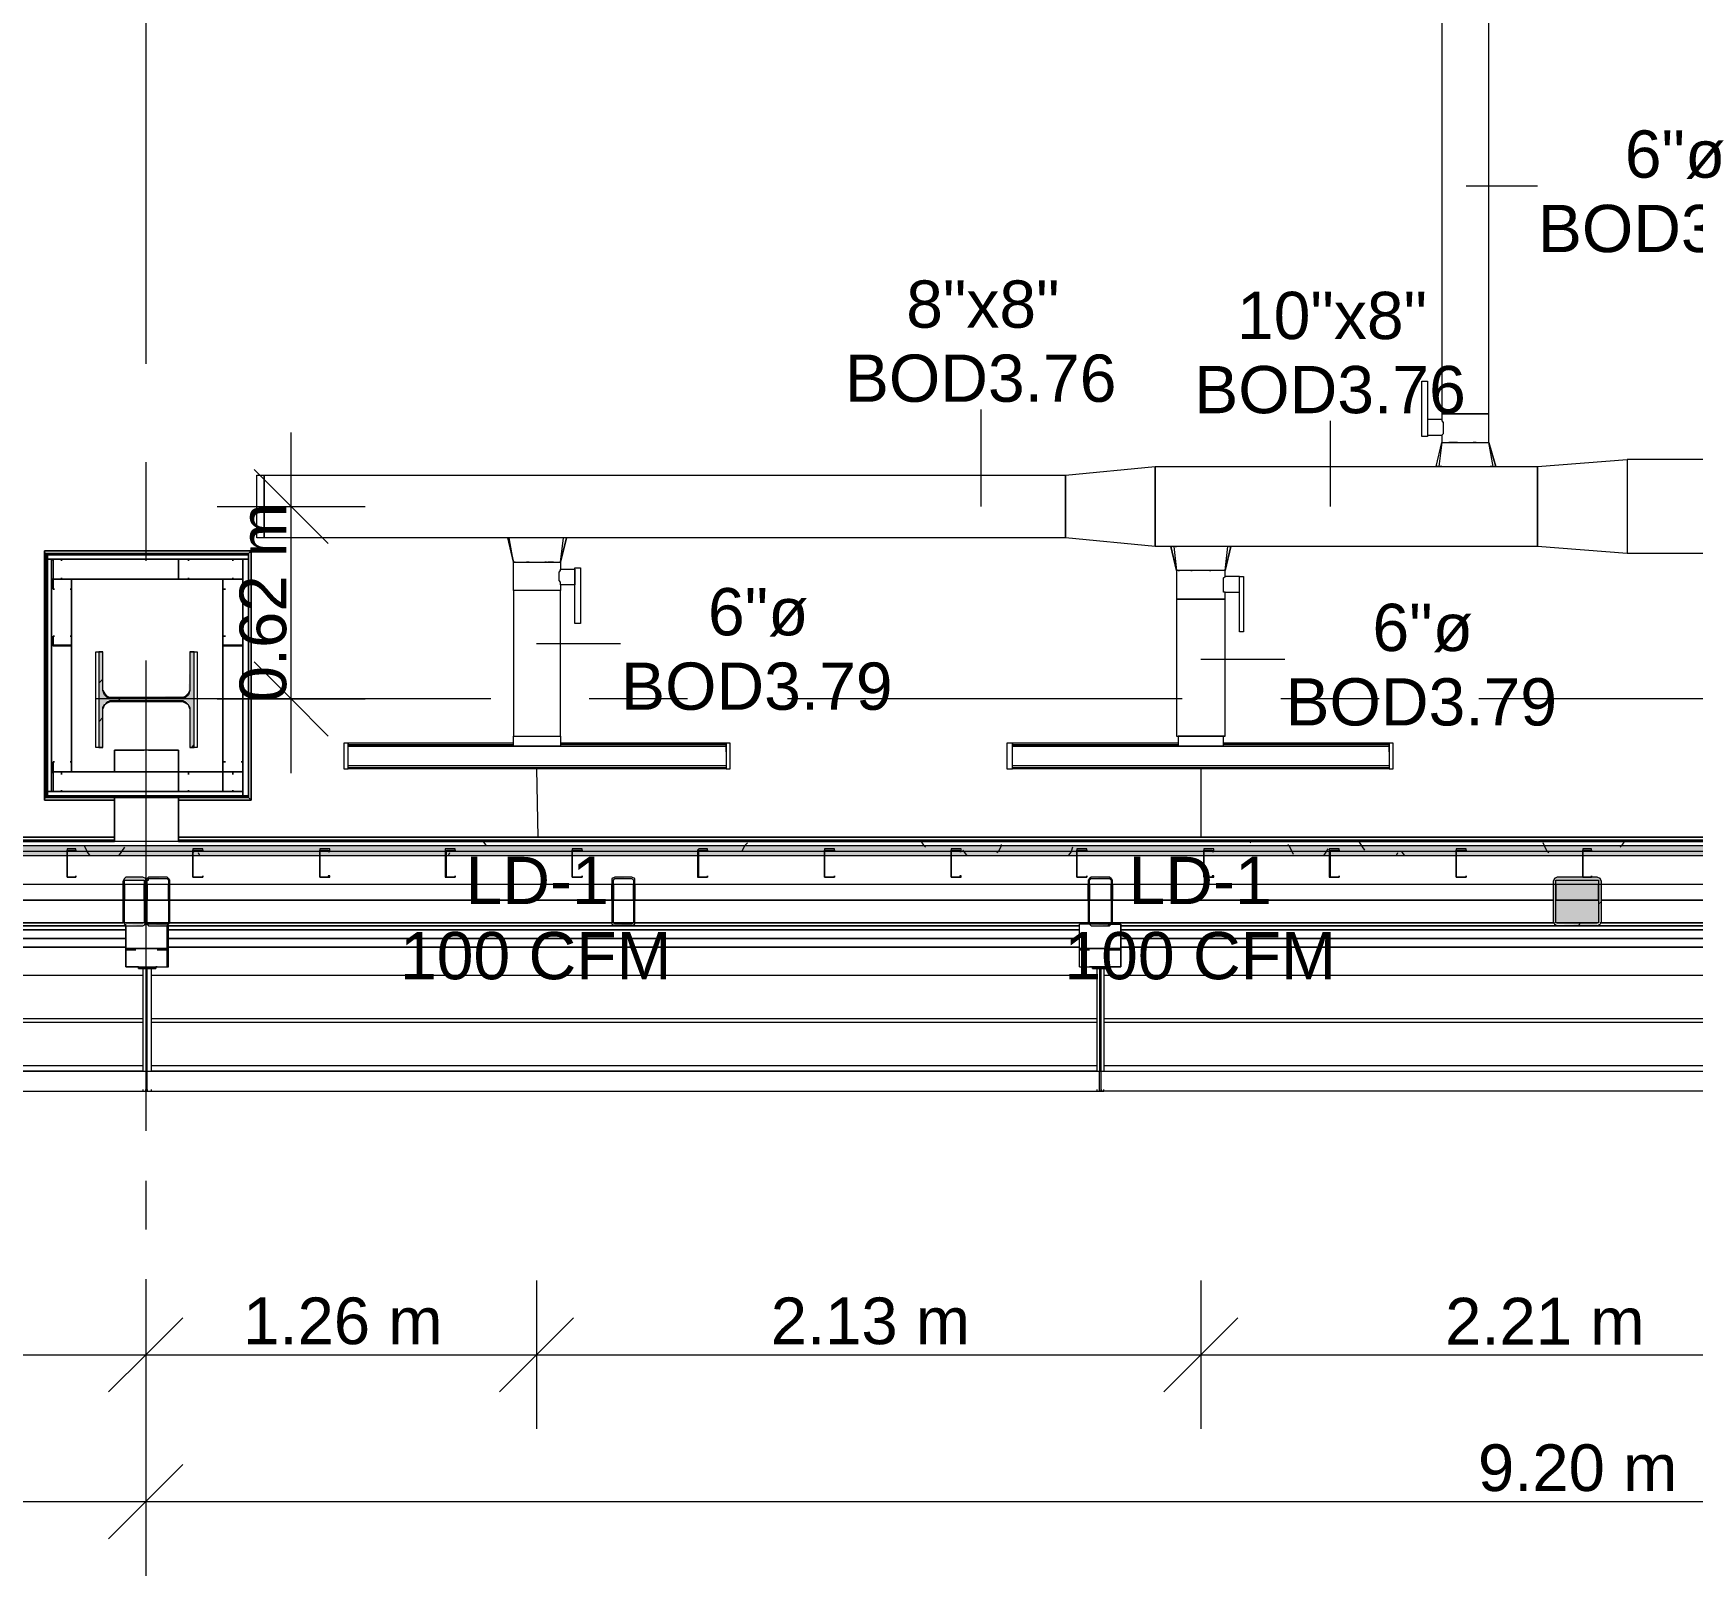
# Model space of a CAD drawing. Header units: metres. Extents: x -2 to 237, y -8 to 52.
# Drawn here: x 41.8 to 47.14, y 7.19 to 12.16 of the extents above; entities that cross this region are included whole.
import ezdxf

# ---------------------------------------------------------------- set-up
doc = ezdxf.new("R2010")
doc.units = ezdxf.units.M
doc.layers.add('HVAC - Ductos', color=5, linetype='Continuous', lineweight=0)
doc.layers.add('PDF2_Text', color=7, linetype='Continuous', lineweight=0)
doc.layers.add('PDF2_Geometry', color=7, linetype='Continuous', lineweight=0, true_color=0xaaaaaa)
doc.layers.add('PDF2_Solid Fills', color=7, linetype='Continuous', lineweight=0, true_color=0xffffff)
doc.styles.add('PDF Helvetica', font='')
doc.styles.get('PDF Helvetica').set_extended_font_data('Helvetica')

msp = doc.modelspace()

# ---------------------------------------------------------------- hatches: boundary and pattern name
at = {"layer": 'PDF2_Solid Fills', "lineweight": 0, "transparency": 33554559}
for points in [[(42.3052, 10.1648), (42.3006, 10.0318), (42.2914, 10.0226), (42.0392, 10.018), (42.0392, 10.0226), (42.0346, 10.0272), (42.03, 10.0272), (42.03, 10.041), (42.0254, 10.041), (42.0254, 10.1648), (42.0117, 10.1648), (42.0117, 9.8575), (42.0254, 9.8575), (42.0254, 9.9905), (42.03, 9.9997), (42.0392, 10.0089), (42.2914, 10.0089), (42.3052, 9.9951), (42.3052, 9.8575), (42.3189, 9.8575), (42.3189, 10.1648)], [(4.4593, 9.5227), (56.4401, 9.5227), (56.4401, 9.541), (4.4593, 9.541)], [(46.8456, 9.4355), (46.841, 9.4401), (46.6943, 9.4401), (46.6897, 9.431), (46.6897, 9.298), (46.6943, 9.298), (46.6943, 9.2888), (46.7034, 9.2888), (46.8318, 9.2842), (46.8318, 9.2888), (46.841, 9.2934)]]:
    msp.add_hatch(color=256, dxfattribs=at).paths.add_polyline_path(points)
h = msp.add_hatch(color=256, dxfattribs=at)
h.paths.add_polyline_path([(6.1562, 9.509), (6.1562, 9.5227), (4.4593, 9.5227), (4.4593, 9.509)])
h.paths.add_polyline_path([(55.7246, 9.5227), (55.7246, 9.509), (56.4538, 9.509), (56.4538, 9.5227)])
h.paths.add_polyline_path([(53.6929, 9.5227), (53.6929, 9.509), (55.72, 9.509), (55.72, 9.5227)])
h.paths.add_polyline_path([(50.8494, 9.5227), (50.8494, 9.509), (53.6883, 9.509), (53.6883, 9.5227)])
h.paths.add_polyline_path([(48.8177, 9.5227), (48.8177, 9.509), (50.8448, 9.509), (50.8448, 9.5227)])
h.paths.add_polyline_path([(45.9742, 9.5227), (45.9742, 9.509), (48.8131, 9.509), (48.8131, 9.5227)])
h.paths.add_polyline_path([(43.9425, 9.5227), (43.9425, 9.509), (45.9696, 9.509), (45.9696, 9.5227)])
h.paths.add_polyline_path([(43.1307, 9.5227), (43.1307, 9.509), (43.9379, 9.509), (43.9379, 9.5227)])
h.paths.add_polyline_path([(41.099, 9.5227), (41.099, 9.509), (43.1261, 9.509), (43.1261, 9.5227)])
h.paths.add_polyline_path([(39.0673, 9.5227), (39.0673, 9.509), (41.0944, 9.509), (41.0944, 9.5227)])
h.paths.add_polyline_path([(38.2555, 9.5227), (38.2555, 9.509), (39.0627, 9.509), (39.0627, 9.5227)])
h.paths.add_polyline_path([(36.2238, 9.5227), (36.2238, 9.509), (38.2509, 9.509), (38.2509, 9.5227)])
h.paths.add_polyline_path([(34.1921, 9.5227), (34.1921, 9.509), (36.2192, 9.509), (36.2192, 9.5227)])
h.paths.add_polyline_path([(33.3803, 9.5227), (33.3803, 9.509), (34.1875, 9.509), (34.1875, 9.5227)])
h.paths.add_polyline_path([(31.3486, 9.5227), (31.3486, 9.509), (33.3757, 9.509), (33.3757, 9.5227)])
h.paths.add_polyline_path([(28.5051, 9.5227), (28.5051, 9.509), (31.344, 9.509), (31.344, 9.5227)])
h.paths.add_polyline_path([(26.4734, 9.5227), (26.4734, 9.509), (28.5005, 9.509), (28.5005, 9.5227)])
h.paths.add_polyline_path([(23.6299, 9.5227), (23.6299, 9.509), (26.4688, 9.509), (26.4688, 9.5227)])
h.paths.add_polyline_path([(21.5982, 9.5227), (21.5982, 9.509), (23.6253, 9.509), (23.6253, 9.5227)])
h.paths.add_polyline_path([(20.7864, 9.5227), (20.7864, 9.509), (21.5936, 9.509), (21.5936, 9.5227)])
h.paths.add_polyline_path([(18.7547, 9.5227), (18.7547, 9.509), (20.7818, 9.509), (20.7818, 9.5227)])
h.paths.add_polyline_path([(16.7229, 9.5227), (16.7229, 9.509), (18.7501, 9.509), (18.7501, 9.5227)])
h.paths.add_polyline_path([(15.9112, 9.5227), (15.9112, 9.509), (16.7184, 9.509), (16.7184, 9.5227)])
h.paths.add_polyline_path([(13.8795, 9.5227), (13.8795, 9.509), (15.9066, 9.509), (15.9066, 9.5227)])
h.paths.add_polyline_path([(11.8478, 9.5227), (11.8478, 9.509), (13.8749, 9.509), (13.8749, 9.5227)])
h.paths.add_polyline_path([(11.036, 9.5227), (11.036, 9.509), (11.8432, 9.509), (11.8432, 9.5227)])
h.paths.add_polyline_path([(9.0043, 9.5227), (9.0043, 9.509), (11.0314, 9.509), (11.0314, 9.5227)])
h.paths.add_polyline_path([(6.1608, 9.5227), (6.1608, 9.509), (8.9997, 9.509), (8.9997, 9.5227)])
h = msp.add_hatch(color=256, dxfattribs=at)
h.paths.add_polyline_path([(42.0943, 9.431), (42.0897, 9.431), (42.0897, 9.298)])
h.paths.add_polyline_path([(42.163, 9.2888), (42.163, 9.4401), (42.0943, 9.4401), (42.0943, 9.431), (42.1584, 9.431), (42.1584, 9.2934), (42.0943, 9.2934), (42.0988, 9.2888), (42.1538, 9.2842), (42.1538, 9.2888)])
h = msp.add_hatch(color=256, dxfattribs=at)
h.paths.add_polyline_path([(42.2409, 9.4355), (42.2364, 9.4355), (42.2364, 9.2934), (42.2409, 9.4341)])
h.paths.add_polyline_path([(42.1722, 9.4355), (42.2318, 9.4401), (42.1676, 9.4401), (42.163, 9.4355), (42.163, 9.2934), (42.1676, 9.431)])
h.paths.add_polyline_path([(42.2318, 9.2842), (42.2318, 9.2888), (42.1722, 9.2888)])
h.paths.add_polyline_path([(42.1722, 9.2888), (42.1722, 9.2934), (42.1676, 9.2934)])
h = msp.add_hatch(color=256, dxfattribs=at)
h.paths.add_polyline_path([(43.6673, 9.4355), (43.7269, 9.4401), (43.6627, 9.4401), (43.6627, 9.2888)])
h.paths.add_polyline_path([(43.7315, 9.2888), (43.7361, 9.4395), (43.7361, 9.4401), (43.7315, 9.4401)])
h.paths.add_polyline_path([(43.7269, 9.2842), (43.7269, 9.2888), (43.6719, 9.2888)])
h = msp.add_hatch(color=256, dxfattribs=at)
h.paths.add_polyline_path([(45.2725, 9.4355), (45.2679, 9.4355), (45.2679, 9.2934), (45.2725, 9.4341)])
h.paths.add_polyline_path([(45.1991, 9.4355), (45.1945, 9.4355), (45.1945, 9.2934)])
h.paths.add_polyline_path([(45.2633, 9.4355), (45.2633, 9.4401), (45.1991, 9.4401)])
h.paths.add_polyline_path([(45.2633, 9.2842), (45.2633, 9.2888), (45.2037, 9.2888)])
h.paths.add_polyline_path([(45.2037, 9.2888), (45.2037, 9.2934), (45.1991, 9.2934)])

# ---------------------------------------------------------------- linework, layer by layer
at = {"layer": 'HVAC - Ductos', "lineweight": 0}
for points in [[(46.332, 10.9307), (46.3365, 10.9307), (46.3411, 10.9307), (46.3549, 10.9307), (46.3686, 10.9307), (46.3869, 10.9307), (46.4099, 10.9307), (46.4283, 10.9307), (46.4466, 10.9307), (46.4649, 10.9307), (46.4741, 10.9307), (46.4833, 10.9307), (46.4833, 12.224), (46.4741, 12.224), (46.4649, 12.224), (46.4466, 12.224), (46.4283, 12.224), (46.4099, 12.224), (46.3869, 12.224), (46.3686, 12.224), (46.3549, 12.224), (46.3411, 12.224), (46.3365, 12.224), (46.332, 12.224)], [(46.2677, 11.0362), (46.286, 11.0362), (46.286, 10.8573), (46.2677, 10.8573)], [(46.3824, 10.839), (46.3778, 10.839), (46.3549, 10.839), (46.3778, 10.839)], [(46.442, 10.839), (46.4374, 10.839), (46.4329, 10.839), (46.4374, 10.839)], [(46.9282, 10.7839), (46.9282, 10.4813), (46.6392, 10.5042), (46.6392, 10.761)], [(42.5437, 10.7335), (42.5437, 10.5317), (42.5208, 10.5317), (42.5208, 10.7335)], [(45.1212, 10.5317), (42.5437, 10.5317), (42.5437, 10.7335), (45.1212, 10.7335)], [(45.1212, 10.7335), (45.4101, 10.761), (45.4101, 10.5042), (45.1212, 10.5317)], [(46.6392, 10.5042), (45.4101, 10.5042), (45.4101, 10.761), (46.6392, 10.761)], [(45.4651, 10.5042), (45.4605, 10.5042)], [(45.6532, 10.5042), (45.6348, 10.4262), (45.6532, 10.5042), (45.6486, 10.5042)], [(43.3875, 10.4537), (43.3921, 10.4537), (43.3967, 10.4537), (43.3921, 10.4537)], [(43.4472, 10.4537), (43.4518, 10.4537)], [(43.4564, 10.4537), (43.4747, 10.4537)], [(43.5435, 10.4354), (43.5618, 10.4354), (43.5618, 10.2565), (43.5435, 10.2565)], [(45.5247, 10.4262), (45.5293, 10.4262)], [(45.5844, 10.4262), (45.589, 10.4262)], [(45.6944, 10.229), (45.6807, 10.229), (45.6807, 10.4079), (45.6944, 10.4079)], [(42.8005, 9.7887), (42.8142, 9.7887), (42.8142, 9.8713), (42.8005, 9.8713)], [(42.8142, 9.8621), (44.0296, 9.8621)], [(44.0296, 9.7979), (42.8142, 9.7979), (42.8142, 9.8621), (44.0296, 9.8621)], [(44.0434, 9.7887), (44.0434, 9.8713), (44.0296, 9.8713), (44.0296, 9.7887)], [(44.9331, 9.7887), (44.9515, 9.7887), (44.9515, 9.8713), (44.9331, 9.8713)], [(44.9515, 9.8621), (46.1622, 9.8621)], [(46.1622, 9.7979), (44.9515, 9.7979), (44.9515, 9.8621), (46.1622, 9.8621)], [(46.176, 9.7887), (46.176, 9.8713), (46.1622, 9.8713), (46.1622, 9.7887)]]:
    msp.add_lwpolyline(points, close=True, dxfattribs=at)
for points in [[(46.4099, 11.6645), (46.6392, 11.6645)], [(44.8506, 10.6326), (44.8506, 10.9445)], [(45.9742, 10.6326), (45.9742, 10.9078)], [(46.332, 10.761), (46.3228, 10.761), (46.3182, 10.761), (46.3136, 10.761), (46.332, 10.839), (46.3365, 10.839), (46.3411, 10.839), (46.3549, 10.839), (46.3686, 10.839), (46.3869, 10.839), (46.4099, 10.839), (46.4283, 10.839), (46.4466, 10.839), (46.4649, 10.839), (46.4741, 10.839), (46.4787, 10.839), (46.4833, 10.839), (46.4833, 10.9307), (46.4741, 10.9307), (46.4649, 10.9307), (46.4466, 10.9307), (46.4283, 10.9307), (46.4099, 10.9307), (46.3869, 10.9307), (46.3686, 10.9307), (46.3549, 10.9307), (46.3411, 10.9307), (46.3365, 10.9307), (46.332, 10.9307), (46.332, 10.9124), (46.286, 10.9124)], [(46.286, 10.9078), (46.286, 10.9032), (46.286, 10.8986), (46.286, 10.8894), (46.286, 10.8848), (46.286, 10.8802), (46.286, 10.8711), (46.286, 10.8665), (46.286, 10.8619), (46.332, 10.8619), (46.332, 10.839), (46.3228, 10.761)], [(46.332, 10.9124), (46.332, 10.9078), (46.3365, 10.9032), (46.3365, 10.8986), (46.3365, 10.8894), (46.3365, 10.8802), (46.3365, 10.8711), (46.3365, 10.8665), (46.332, 10.8619)], [(42.6308, 9.775), (42.6308, 10.8711)], [(46.3182, 10.761), (46.3136, 10.761), (46.332, 10.839)], [(46.5062, 10.761), (46.4833, 10.839), (46.5062, 10.761)], [(46.4971, 10.761), (46.4833, 10.839)], [(48.2765, 10.7839), (48.2765, 10.4813), (46.9282, 10.4813)], [(48.2765, 10.7839), (46.9282, 10.7839)], [(46.9282, 10.7839), (46.9282, 10.4813)], [(42.5116, 10.7519), (42.6308, 10.6326), (42.7501, 10.5134)], [(46.3365, 10.761), (46.3549, 10.761), (46.3594, 10.761), (46.364, 10.761), (46.3732, 10.761)], [(46.3686, 10.761), (46.3778, 10.761), (46.3869, 10.761), (46.3915, 10.761)], [(46.3961, 10.761), (46.4191, 10.761), (46.4237, 10.761), (46.4283, 10.761), (46.442, 10.761), (46.4512, 10.761), (46.4557, 10.761), (46.4649, 10.761), (46.4787, 10.761)], [(46.4833, 10.761), (46.4925, 10.761), (46.4971, 10.761), (46.5017, 10.761), (46.5062, 10.761), (46.5017, 10.761)], [(46.4925, 10.761), (46.4879, 10.761)], [(42.3923, 10.6326), (42.6308, 10.6326), (42.8693, 10.6326)], [(43.3463, 10.5317), (43.3371, 10.5317), (43.3325, 10.5317), (43.3279, 10.5317), (43.3463, 10.4537), (43.3279, 10.5317)], [(43.3463, 10.4537), (43.3509, 10.4537), (43.3463, 10.4537), (43.3325, 10.5317)], [(43.3692, 10.5317), (43.3509, 10.5317)], [(43.493, 10.5317), (43.4747, 10.5317), (43.4701, 10.5317), (43.4655, 10.5317), (43.4564, 10.5317), (43.4426, 10.5317), (43.438, 10.5317), (43.4334, 10.5317), (43.4104, 10.5317), (43.4059, 10.5317), (43.4013, 10.5317), (43.3875, 10.5317), (43.3784, 10.5317), (43.3738, 10.5317)], [(43.4976, 10.4537), (43.5068, 10.5317), (43.4976, 10.5317)], [(43.5159, 10.5317), (43.4976, 10.4537), (43.5159, 10.5317)], [(43.5159, 10.5317), (43.5114, 10.5317)], [(45.4605, 10.5042), (45.4789, 10.4262), (45.4605, 10.5042)], [(45.5064, 10.5042), (45.5018, 10.5042), (45.4835, 10.5042), (45.4697, 10.5042), (45.4789, 10.4262)], [(45.4743, 10.5042), (45.4789, 10.5042)], [(45.5385, 10.5042), (45.5339, 10.5042), (45.5247, 10.5042), (45.511, 10.5042)], [(45.5706, 10.5042), (45.566, 10.5042), (45.5431, 10.5042)], [(45.6256, 10.5042), (45.6118, 10.5042), (45.6027, 10.5042), (45.5981, 10.5042), (45.589, 10.5042), (45.5752, 10.5042)], [(45.6348, 10.4262), (45.644, 10.5042), (45.6394, 10.5042), (45.6302, 10.5042)], [(43.493, 9.8942), (43.4976, 9.8942), (43.4976, 9.8621), (43.493, 9.8621), (43.4838, 9.8621), (43.4747, 9.8621), (43.4609, 9.8621), (43.4426, 9.8621), (43.4196, 9.8621), (43.4013, 9.8621), (43.383, 9.8621), (43.3692, 9.8621), (43.3555, 9.8621), (43.3509, 9.8621), (43.3463, 9.8621), (43.3463, 9.8942), (43.3509, 9.8942), (43.3555, 9.8942), (43.3692, 9.8942), (43.383, 9.8942), (43.4013, 9.8942), (43.4196, 9.8942), (43.4426, 9.8942), (43.4609, 9.8942), (43.4747, 9.8942), (43.4838, 9.8942), (43.493, 9.8942), (43.4976, 9.8942), (43.4976, 10.362), (43.493, 10.362), (43.4884, 10.362), (43.4747, 10.362), (43.4609, 10.362), (43.4426, 10.362), (43.4196, 10.362), (43.4013, 10.362), (43.383, 10.362), (43.3692, 10.362), (43.3555, 10.362), (43.3463, 10.362), (43.3463, 10.4537), (43.3509, 10.4537), (43.3555, 10.4537), (43.3692, 10.4537), (43.383, 10.4537), (43.4013, 10.4537), (43.4196, 10.4537), (43.4426, 10.4537), (43.4609, 10.4537), (43.4747, 10.4537), (43.4884, 10.4537), (43.493, 10.4537), (43.4976, 10.4537), (43.4976, 10.4308), (43.5435, 10.4308), (43.5435, 10.4262), (43.5435, 10.4217), (43.5435, 10.4125), (43.5435, 10.4079), (43.5435, 10.3987), (43.5435, 10.3941), (43.5435, 10.3895), (43.5435, 10.3849), (43.5435, 10.3803), (43.4976, 10.3803), (43.4976, 10.362), (43.493, 10.362), (43.4884, 10.362), (43.4747, 10.362), (43.4609, 10.362), (43.4426, 10.362), (43.4196, 10.362), (43.4013, 10.362), (43.383, 10.362), (43.3692, 10.362), (43.3555, 10.362), (43.3463, 10.362), (43.3463, 9.8942), (43.3555, 9.8942), (43.3692, 9.8942), (43.383, 9.8942), (43.4013, 9.8942), (43.4196, 9.8942), (43.4426, 9.8942), (43.4609, 9.8942), (43.4747, 9.8942), (43.4884, 9.8942), (43.493, 9.8942), (43.4976, 9.8942)], [(43.4976, 10.3803), (43.4976, 10.3849), (43.4976, 10.3895), (43.493, 10.3941), (43.493, 10.4033), (43.493, 10.4125), (43.493, 10.4217), (43.4976, 10.4262), (43.4976, 10.4308)], [(45.4835, 10.4262), (45.4789, 10.4262), (45.4789, 10.3345), (45.4835, 10.3345), (45.4881, 10.3345), (45.5018, 10.3345), (45.5201, 10.3345), (45.5385, 10.3345), (45.5569, 10.3345), (45.5752, 10.3345), (45.5935, 10.3345), (45.6118, 10.3345), (45.621, 10.3345), (45.6302, 10.3345), (45.6348, 10.3345), (45.6302, 10.3345), (45.621, 10.3345), (45.6118, 10.3345), (45.5935, 10.3345), (45.5752, 10.3345), (45.5569, 10.3345), (45.5385, 10.3345), (45.5201, 10.3345), (45.5018, 10.3345), (45.4881, 10.3345), (45.4835, 10.3345), (45.4789, 10.3345), (45.4789, 9.8942), (45.4835, 9.8942), (45.4881, 9.8942), (45.5018, 9.8942), (45.5201, 9.8942), (45.5385, 9.8942), (45.5569, 9.8942), (45.5752, 9.8942), (45.5935, 9.8942), (45.6118, 9.8942), (45.621, 9.8942), (45.6302, 9.8942), (45.6348, 9.8942), (45.6348, 10.3345), (45.6348, 10.3574), (45.6807, 10.3574), (45.6807, 10.362), (45.6807, 10.3666), (45.6807, 10.3757), (45.6807, 10.3803), (45.6807, 10.3895), (45.6807, 10.3941), (45.6807, 10.3987), (45.6807, 10.4033), (45.6807, 10.4079), (45.6348, 10.4079), (45.6348, 10.4262), (45.6302, 10.4262), (45.6256, 10.4262), (45.621, 10.4262), (45.6118, 10.4262), (45.5935, 10.4262), (45.5752, 10.4262), (45.5569, 10.4262), (45.5385, 10.4262), (45.5201, 10.4262), (45.5018, 10.4262), (45.4881, 10.4262), (45.4835, 10.4262), (45.4881, 10.4262)], [(45.6348, 10.3574), (45.6302, 10.3574), (45.6302, 10.362), (45.6302, 10.3666), (45.6302, 10.3757), (45.6302, 10.3849), (45.6302, 10.3941), (45.6302, 10.3987), (45.6302, 10.4033), (45.6348, 10.4079)], [(43.4196, 10.1923), (43.6902, 10.1923)], [(42.5116, 10.1327), (42.6308, 10.0134), (42.7501, 9.8942)], [(45.5569, 10.1419), (45.8275, 10.1419)], [(42.3923, 10.0134), (42.6308, 10.0134), (42.8693, 10.0134)], [(45.6348, 9.8942), (45.6302, 9.8942), (45.621, 9.8942), (45.6073, 9.8942), (45.5935, 9.8942), (45.5752, 9.8942), (45.5569, 9.8942), (45.5385, 9.8942), (45.5201, 9.8942), (45.5018, 9.8942), (45.4927, 9.8942), (45.4835, 9.8942), (45.4835, 9.8621), (45.4927, 9.8621), (45.5018, 9.8621), (45.5201, 9.8621), (45.5385, 9.8621), (45.5569, 9.8621), (45.5752, 9.8621), (45.5935, 9.8621), (45.6073, 9.8621), (45.621, 9.8621), (45.6302, 9.8621), (45.6302, 9.8942)], [(42.8142, 9.8438), (42.8142, 9.8483), (42.8142, 9.8529), (42.8142, 9.8713), (42.8142, 9.8667), (43.3463, 9.8667)], [(43.3463, 9.8713), (42.8142, 9.8713)], [(42.8142, 9.8483), (42.8142, 9.8529), (42.8142, 9.8575)], [(44.0296, 9.8438), (44.0296, 9.8483), (44.0296, 9.8529), (44.0296, 9.8713), (44.0296, 9.8667), (43.4976, 9.8667)], [(44.0296, 9.8713), (43.4976, 9.8713)], [(44.0296, 9.8575), (44.0296, 9.8529), (44.0296, 9.8483)], [(44.9515, 9.8438), (44.9515, 9.8483), (44.9515, 9.8529), (44.9515, 9.8713), (44.9515, 9.8667), (45.4835, 9.8667)], [(45.4835, 9.8713), (44.9515, 9.8713)], [(44.9515, 9.8483), (44.9515, 9.8529), (44.9515, 9.8575)], [(46.1622, 9.8438), (46.1622, 9.8483), (46.1622, 9.8529), (46.1622, 9.8713), (46.1622, 9.8667), (45.6302, 9.8667)], [(46.1622, 9.8713), (45.6302, 9.8713)], [(46.1622, 9.8575), (46.1622, 9.8529), (46.1622, 9.8483)], [(44.0296, 9.8208), (44.0296, 9.8117), (44.0296, 9.7933), (44.0296, 9.7887), (42.8142, 9.7887), (42.8142, 9.7933), (42.8142, 9.8117), (42.8142, 9.8208)], [(42.8142, 9.8071), (42.8142, 9.8117), (42.8142, 9.8162)], [(42.8142, 9.7933), (44.0296, 9.7933)], [(43.4196, 9.7887), (43.4242, 9.5686)], [(44.0296, 9.8162), (44.0296, 9.8117), (44.0296, 9.8071)], [(46.1622, 9.8208), (46.1622, 9.8117), (46.1622, 9.7933), (46.1622, 9.7887), (44.9515, 9.7887), (44.9515, 9.7933), (44.9515, 9.8117), (44.9515, 9.8208)], [(44.9515, 9.8071), (44.9515, 9.8117), (44.9515, 9.8162)], [(44.9515, 9.7933), (46.1622, 9.7933)], [(45.5569, 9.7887), (45.5569, 9.5686)], [(46.1622, 9.8162), (46.1622, 9.8117), (46.1622, 9.8071)]]:
    msp.add_lwpolyline(points, dxfattribs=at)
at = {"layer": 'HVAC - Ductos', "color": 252, "lineweight": 0, "true_color": 0x939598}
for points in [[(42.163, 8.1423), (42.163, 7.9037), (42.163, 7.6653)], [(43.4196, 8.1423), (43.4196, 7.9037), (43.4196, 7.6653)], [(45.5569, 8.1423), (45.5569, 7.9037), (45.5569, 7.6653)], [(42.2823, 8.023), (42.163, 7.9037), (42.0437, 7.7845)], [(43.5389, 8.023), (43.4196, 7.9037), (43.3004, 7.7845)], [(45.6761, 8.023), (45.5569, 7.9037), (45.4376, 7.7845)], [(34.2701, 7.9037), (36.577, 7.9037), (38.7096, 7.9037), (40.7504, 7.9037), (42.163, 7.9037), (43.4196, 7.9037), (45.5569, 7.9037), (47.7674, 7.9037), (50.0193, 7.9037), (51.3722, 7.9037), (53.7388, 7.9037), (56.2108, 7.9037)], [(42.163, 7.6699), (42.163, 7.4314), (42.163, 7.1929)], [(42.2823, 7.5506), (42.163, 7.4314), (42.0437, 7.3121)], [(5.1014, 7.4314), (14.5491, 7.4314), (23.7537, 7.4314), (32.9583, 7.4314), (42.163, 7.4314), (51.3722, 7.4314), (56.2108, 7.4314)]]:
    msp.add_lwpolyline(points, dxfattribs=at)
at = {"layer": 'PDF2_Geometry', "lineweight": 0}
for points in [[(56.408, 23.3686), (56.408, 21.8782), (55.3485, 21.8782), (55.3485, 21.8644), (56.408, 21.8644), (56.408, 9.5548), (4.4593, 9.5548)], [(56.408, 21.8644), (56.4538, 21.8644), (56.4401, 21.8644), (56.4217, 21.8644), (56.4217, 9.5548), (56.4217, 9.541), (4.4593, 9.541)], [(42.163, 12.3616), (42.163, 11.0912)], [(4.4593, 9.4172), (56.5456, 9.4172), (56.5456, 9.4401), (56.5456, 9.5089), (56.5456, 9.5548), (56.5456, 9.8483), (56.5456, 10.252), (56.5456, 10.6601), (56.5456, 11.0637)], [(42.163, 10.7748), (42.163, 10.4583)], [(42.5024, 10.4904), (41.8374, 10.4904)], [(41.8374, 10.4904), (41.8374, 9.6878), (42.0621, 9.6878), (41.8374, 9.6878), (42.0621, 9.6878), (41.8374, 9.6878), (41.8374, 9.6924), (41.842, 9.697), (41.8466, 9.697), (42.0621, 9.697), (41.842, 9.697), (42.0621, 9.697), (41.8466, 9.697), (41.842, 9.697), (41.8374, 9.6924), (41.8374, 9.6878), (41.8374, 9.6924), (41.842, 9.697), (41.8466, 9.697), (42.0621, 9.697), (41.8466, 9.697), (42.0621, 9.697), (41.8466, 9.697)], [(41.8466, 10.4813), (41.842, 10.4813), (41.8374, 10.4858), (41.8374, 10.4904)], [(42.5024, 10.4904), (41.8374, 10.4904)], [(41.8466, 10.4813), (42.4932, 10.4813)], [(41.8466, 9.697), (41.8466, 10.4813)], [(41.8466, 10.4813), (41.8466, 9.697)], [(41.8466, 10.4767), (41.8466, 9.7016), (41.8466, 10.4767)], [(42.4932, 10.4813), (42.4978, 10.4858), (42.5024, 10.4858), (42.5024, 10.4904)], [(42.4932, 10.4813), (42.4932, 9.697), (42.4932, 10.4813)], [(42.4932, 10.4813), (42.4932, 9.697), (42.4932, 10.4813)], [(42.5024, 9.6878), (42.4978, 9.6924), (42.4932, 9.697), (42.4932, 10.4813)], [(42.4932, 9.697), (42.4932, 10.4813)], [(42.4932, 9.697), (42.4932, 10.4767), (42.4932, 9.697)], [(42.5024, 9.6878), (42.5024, 10.4904)], [(42.0254, 9.8575), (42.0025, 9.8575), (42.0025, 10.1648), (42.0254, 10.1648)], [(42.3052, 10.1648), (42.3281, 10.1648), (42.3281, 9.8575), (42.3052, 9.8575)], [(42.163, 10.1373), (42.163, 9.1008)], [(42.0117, 10.0639), (42.0254, 10.0777)], [(42.0254, 10.041), (42.03, 10.0318), (42.0392, 10.0226), (42.0483, 10.018), (42.2823, 10.018), (42.2914, 10.0226), (42.3006, 10.0318), (42.3052, 10.041)], [(43.2729, 10.0134), (42.0025, 10.0134)], [(42.3052, 9.9814), (42.3006, 9.9951), (42.2914, 9.9997), (42.2823, 10.0043), (42.0483, 10.0043), (42.0392, 9.9997), (42.03, 9.9951), (42.0254, 9.9814)], [(42.0759, 10.0089), (42.0851, 10.018)], [(43.9058, 10.0134), (43.5893, 10.0134)], [(45.4972, 10.0134), (44.2268, 10.0134)], [(46.1301, 10.0134), (45.8137, 10.0134)], [(47.7216, 10.0134), (46.4512, 10.0134)], [(42.0117, 9.94), (42.0254, 9.9538)], [(42.186, 9.8483), (42.1814, 9.8483), (42.1768, 9.8483), (42.1722, 9.8483), (42.1768, 9.8483), (42.1814, 9.8483), (42.186, 9.8483), (42.2685, 9.8483), (42.0621, 9.8483), (42.1446, 9.8483), (42.1492, 9.8483), (42.1538, 9.8483), (42.1584, 9.8483), (42.1538, 9.8483), (42.1492, 9.8483), (42.1446, 9.8483)], [(42.2685, 9.7795), (42.2685, 9.8483), (42.2685, 9.7795)], [(42.3097, 9.8575), (42.3189, 9.8667)], [(42.4107, 9.697), (41.8466, 9.697)], [(42.4107, 9.697), (42.4932, 9.697), (42.2685, 9.697)], [(42.2685, 9.697), (42.4932, 9.697)], [(42.2685, 9.697), (42.4932, 9.697)], [(42.2685, 9.697), (42.4932, 9.697)], [(42.2685, 9.6878), (42.5024, 9.6878)], [(42.2685, 9.6878), (42.5024, 9.6878)], [(42.4932, 9.697), (42.4978, 9.6924), (42.5024, 9.6878)], [(42.4932, 9.697), (42.4978, 9.6924), (42.5024, 9.6878)], [(33.0592, 9.5548), (42.0621, 9.5548)], [(33.0592, 9.5548), (42.0621, 9.5548)], [(33.0592, 9.5548), (42.0621, 9.5548)], [(43.1261, 9.5227), (42.7225, 9.5227), (42.3143, 9.5227), (41.9108, 9.5227), (41.5026, 9.5227), (41.099, 9.5227)], [(43.1261, 9.5089), (42.7225, 9.5089), (42.3143, 9.5089), (41.9108, 9.5089), (41.5026, 9.5089), (41.099, 9.5089)], [(42.2685, 9.5548), (51.2714, 9.5548)], [(42.2685, 9.5548), (51.2714, 9.5548)], [(42.2685, 9.5548), (51.2714, 9.5548)], [(43.9379, 9.5227), (43.5343, 9.5227), (43.1307, 9.5227)], [(45.9696, 9.5089), (45.566, 9.5089), (45.1579, 9.5089), (44.7542, 9.5089), (44.346, 9.5089), (43.9425, 9.5089), (43.5343, 9.5089), (43.1307, 9.5089)], [(45.9696, 9.5227), (45.566, 9.5227), (45.1579, 9.5227), (44.7542, 9.5227), (44.346, 9.5227), (43.9425, 9.5227)], [(48.8131, 9.5227), (48.4095, 9.5227), (48.0013, 9.5227), (47.5978, 9.5227), (47.1896, 9.5227), (46.786, 9.5227), (46.3778, 9.5227), (45.9742, 9.5227)], [(48.8131, 9.5089), (48.4095, 9.5089), (48.0013, 9.5089), (47.5978, 9.5089), (47.1896, 9.5089), (46.786, 9.5089), (46.3778, 9.5089), (45.9742, 9.5089)], [(42.0897, 9.4172), (42.0897, 9.3668)], [(42.0943, 9.4172), (42.0943, 9.3668)], [(42.1584, 9.3668), (42.1584, 9.4172)], [(42.1676, 9.4172), (42.1676, 9.3668)], [(42.2364, 9.3668), (42.2364, 9.4172)], [(42.241, 9.3668), (42.241, 9.4172)], [(43.6627, 9.3668), (43.6627, 9.4172)], [(43.6673, 9.4172), (43.6673, 9.3668)], [(43.7315, 9.3668), (43.7315, 9.4172)], [(43.7361, 9.4172), (43.7361, 9.3668)], [(45.1945, 9.3668), (45.1945, 9.4172)], [(45.1991, 9.4172), (45.1991, 9.3668)], [(45.2679, 9.3668), (45.2679, 9.4172)], [(45.2725, 9.4172), (45.2725, 9.3668)], [(46.786, 9.4401), (46.7034, 9.4401), (46.6943, 9.4355), (46.6897, 9.4264), (46.6897, 9.298), (46.6943, 9.2888), (46.7034, 9.2842), (46.8318, 9.2842), (46.841, 9.2888), (46.8456, 9.298), (46.8456, 9.4264), (46.841, 9.4355), (46.8318, 9.4401), (46.8135, 9.4401)], [(46.6897, 9.4172), (46.6897, 9.3668)], [(46.6988, 9.4172), (46.6988, 9.3668)], [(46.8364, 9.3668), (46.8364, 9.4172)], [(46.8456, 9.3668), (46.8456, 9.4172)], [(46.8364, 9.353), (46.8456, 9.3622)], [(42.1676, 8.8165), (42.163, 8.8165), (42.163, 8.8027), (42.163, 8.7843), (42.163, 8.7706), (42.163, 8.7614), (42.163, 8.7568), (42.163, 8.7522), (45.2358, 8.7522), (45.2358, 8.7568), (45.2358, 8.7614), (45.2358, 8.7706), (45.2358, 8.7843), (45.2358, 8.8027), (45.2358, 8.8165), (45.2358, 9.1467), (45.2313, 9.1467), (45.2221, 9.1467), (45.2221, 8.8165), (42.1814, 8.8165), (42.1814, 9.1467), (42.1905, 9.1467), (42.14, 9.1467), (42.14, 9.1513), (42.0988, 9.1513), (42.0988, 9.1558), (42.0988, 9.2017), (42.0988, 9.2063), (42.0988, 9.2109), (42.0988, 9.2155), (42.0988, 9.2842), (42.0988, 9.2888)], [(42.1584, 9.2888), (42.1722, 9.2888), (42.1584, 9.2888)], [(42.1584, 9.2888), (42.1722, 9.2888), (42.1584, 9.2888)], [(45.1991, 9.2888), (45.167, 9.2888)], [(45.167, 9.1513), (45.167, 9.1558), (45.167, 9.2017), (45.167, 9.2063), (45.167, 9.2109), (45.167, 9.2155), (45.167, 9.2842), (45.167, 9.2888)], [(45.1991, 9.2888), (45.167, 9.2888)], [(45.167, 9.1513), (45.167, 9.1558), (45.167, 9.2017), (45.167, 9.2063), (45.167, 9.2109), (45.167, 9.2155), (45.167, 9.2842), (45.167, 9.2888)], [(45.2587, 9.2842), (45.2633, 9.2888)], [(45.2679, 9.2934), (45.2725, 9.298)], [(46.7722, 9.2842), (46.7768, 9.2934)], [(42.0988, 9.2842), (42.0988, 9.2155), (42.0988, 9.2109), (42.0988, 9.2063), (42.0988, 9.2017), (42.0988, 9.1558), (42.0988, 9.1513), (42.14, 9.1513), (42.1355, 9.1513), (42.1309, 9.1513), (42.14, 9.1513), (42.1905, 9.1513), (42.1951, 9.1513), (42.1997, 9.1513), (42.1951, 9.1513), (42.1951, 9.1467), (42.1951, 9.1513), (42.2318, 9.1513), (42.2318, 9.1558), (42.2318, 9.2017), (42.2318, 9.2063), (42.2318, 9.2109), (42.2318, 9.2155), (42.2318, 9.2842)], [(42.14, 9.1513), (42.14, 9.1467), (42.14, 9.1513), (42.1309, 9.1513), (42.1355, 9.1513), (42.14, 9.1513), (42.1951, 9.1513), (42.1997, 9.1513), (42.1951, 9.1513), (42.2364, 9.1513), (42.2364, 9.1558), (42.2364, 9.2017), (42.2364, 9.2063), (42.2364, 9.2109), (42.2364, 9.2155), (42.2364, 9.2842)], [(42.2364, 9.2109), (42.0988, 9.2109), (42.2318, 9.2109)], [(42.2318, 9.2063), (42.1997, 9.2063), (42.2364, 9.2063)], [(43.6581, 9.2155), (43.7361, 9.2155)], [(46.7309, 9.2155), (46.8043, 9.2155)], [(39.0948, 8.7522), (42.1676, 8.7522), (42.1676, 8.7568), (42.1676, 8.7614), (42.1676, 8.7706), (42.1676, 8.7843), (42.1676, 8.8027), (42.1676, 8.8165), (42.1676, 9.1467), (42.163, 9.1467), (42.1538, 9.1467), (42.1538, 8.8165), (39.1086, 8.8165)], [(42.1676, 9.1467), (42.1814, 9.1467), (42.1951, 9.1467), (42.186, 9.1467), (42.1951, 9.1467), (42.14, 9.1467), (42.1538, 9.1467), (42.163, 9.1467), (42.1676, 9.1467), (42.1768, 9.1467)], [(42.1492, 9.1467), (42.14, 9.1467), (42.1492, 9.1467)], [(42.14, 9.1467), (42.1538, 9.1467)], [(42.1446, 9.1467), (42.14, 9.1467), (42.1446, 9.1467)], [(42.163, 9.1467), (42.163, 8.8165)], [(42.1814, 9.1467), (42.1905, 9.1467), (42.1814, 9.1467)], [(42.1905, 9.1467), (42.1905, 9.1513)], [(45.167, 9.1513), (45.2083, 9.1513)], [(45.167, 9.1513), (45.2083, 9.1513)], [(45.2083, 9.1513), (45.1991, 9.1513)], [(45.2083, 9.1513), (45.1991, 9.1513)], [(45.2083, 9.1513), (45.2083, 9.1467)], [(45.2083, 9.1513), (45.2083, 9.1467)], [(45.2175, 9.1467), (45.2083, 9.1467), (45.2175, 9.1467)], [(45.2221, 9.1467), (45.2083, 9.1467), (45.2587, 9.1467), (45.2496, 9.1467), (45.2587, 9.1467), (45.245, 9.1467), (45.245, 8.8165), (48.2903, 8.8165)], [(45.2175, 9.1467), (45.2083, 9.1467), (45.2175, 9.1467)], [(45.2313, 9.1467), (45.2313, 8.8165)], [(45.2358, 9.1467), (45.245, 9.1467)], [(42.1538, 9.1237), (39.1086, 9.1237)], [(42.163, 9.1008), (42.163, 8.6238)], [(45.2221, 9.1237), (42.1814, 9.1237)], [(48.2903, 9.1237), (45.245, 9.1237)], [(39.1086, 8.9861), (42.1538, 8.9861)], [(42.1538, 8.9724), (39.1086, 8.9724)], [(42.1814, 8.9861), (45.2221, 8.9861)], [(45.2221, 8.9724), (42.1814, 8.9724)], [(45.245, 8.9861), (48.2903, 8.9861)], [(48.2903, 8.9724), (45.245, 8.9724)], [(32.9583, 8.8165), (36.0312, 8.8165), (36.0266, 8.8165), (39.0994, 8.8165), (39.0948, 8.8165), (42.1676, 8.8165), (42.163, 8.8165), (45.2358, 8.8165), (45.2313, 8.8165), (48.304, 8.8165)], [(39.1086, 8.8348), (42.1538, 8.8348)], [(42.1814, 8.8348), (45.2221, 8.8348)], [(48.304, 8.7522), (45.2313, 8.7522), (45.2313, 8.7568), (45.2313, 8.7614), (45.2313, 8.7706), (45.2313, 8.7843), (45.2313, 8.8027), (45.2313, 8.8165), (45.2358, 8.8165)], [(45.245, 8.8348), (48.2903, 8.8348)], [(42.1538, 8.7568), (42.1538, 8.7522), (42.163, 8.7522), (42.163, 8.7568)], [(42.1676, 8.7568), (42.1676, 8.7522), (42.1814, 8.7522), (42.1814, 8.7568)], [(45.2221, 8.7568), (45.2221, 8.7522), (45.2313, 8.7522), (45.2313, 8.7568)], [(45.2358, 8.7568), (45.2358, 8.7522), (45.245, 8.7522), (45.245, 8.7568)], [(42.163, 8.4633), (42.163, 8.3074)]]:
    msp.add_lwpolyline(points, dxfattribs=at)
for points in [[(41.8374, 10.4904), (41.8374, 10.4858), (41.842, 10.4813), (41.8466, 10.4813), (42.4932, 10.4813), (41.842, 10.4813), (42.4932, 10.4813), (41.8466, 10.4813), (41.8466, 10.3987), (41.8466, 9.7795), (41.8466, 9.697), (41.8466, 10.4813), (41.8466, 9.697), (41.842, 9.697), (41.8374, 9.6924), (41.8374, 9.6878), (41.8374, 10.4904), (41.8374, 9.6878), (41.8374, 10.4904), (41.8374, 10.4858), (41.842, 10.4813), (41.8466, 10.4813), (41.8466, 9.697), (41.8466, 10.4813), (41.842, 10.4813), (41.8374, 10.4858), (41.8374, 10.4904), (42.5024, 10.4904)], [(41.842, 9.697), (41.842, 10.4813)], [(41.8466, 10.4813), (42.4932, 10.4813), (42.4978, 10.4858), (42.5024, 10.4858), (42.5024, 10.4904), (42.5024, 10.4858), (42.4978, 10.4858), (42.4932, 10.4813), (41.8466, 10.4813), (42.4932, 10.4813)], [(42.4932, 10.4767), (42.4932, 10.4813), (41.8466, 10.4813), (41.8466, 10.4767)], [(42.4932, 10.4629), (42.4932, 10.4767), (41.8466, 10.4767), (41.8466, 10.4629)], [(42.5024, 10.4904), (42.5024, 9.6878), (42.2685, 9.6878), (42.5024, 9.6878)], [(42.4932, 9.697), (42.4932, 10.3987), (42.4932, 10.4813), (42.4978, 10.4858), (42.5024, 10.4858), (42.5024, 10.4904), (42.5024, 9.6878), (42.4978, 9.6924), (42.4932, 9.697), (42.4932, 10.4813)], [(41.8603, 10.4629), (41.8466, 10.4629), (41.8466, 9.7153), (41.8603, 9.7153)], [(41.8649, 10.3987), (41.8603, 10.3987), (41.8603, 10.4583), (41.8649, 10.4629), (41.8924, 10.4629), (41.8924, 10.4583), (41.8924, 10.4629), (41.8649, 10.4629), (41.8649, 10.4583), (41.8649, 10.3987), (41.8924, 10.3987)], [(42.4749, 10.3987), (42.4107, 10.3987), (42.4107, 9.7795), (42.4107, 10.3987), (42.4749, 10.3987), (42.4749, 10.4629), (41.8603, 10.4629), (41.8603, 10.3987), (41.9246, 10.3987), (42.4107, 10.3987), (41.9246, 10.3987), (41.9246, 9.7795), (41.8603, 9.7795), (41.9246, 9.7795), (41.9246, 10.3987), (41.8603, 10.3987), (41.8603, 9.7795), (41.8603, 9.7153), (42.4107, 9.7153), (42.4749, 9.7153)], [(42.2685, 10.3987), (42.2685, 10.4583), (42.2685, 10.4629), (42.3006, 10.4629), (42.3006, 10.4583), (42.3006, 10.4629), (42.2685, 10.4629), (42.2685, 10.4583), (42.2685, 10.3987), (42.3006, 10.3987)], [(42.4428, 10.4583), (42.4428, 10.4629)], [(42.4749, 10.4629), (42.4749, 10.4583), (42.4749, 10.3987), (42.4428, 10.3987), (42.4428, 10.4033), (42.4428, 10.3987), (42.4749, 10.3987), (42.4749, 10.4583), (42.4749, 10.4629), (42.4428, 10.4629)], [(42.4749, 9.7016), (42.4932, 9.7016), (42.4932, 10.4629), (42.4749, 10.4629)], [(41.8649, 10.3987), (41.9246, 10.3987), (41.9246, 10.3666), (41.92, 10.3666), (41.9246, 10.3666), (41.9246, 10.3987), (41.8649, 10.3987), (41.8649, 10.3666)], [(41.8695, 10.3666), (41.8649, 10.3666)], [(41.8924, 10.4033), (41.8924, 10.3987)], [(42.3006, 10.4033), (42.3006, 10.3987)], [(42.4107, 10.3987), (42.4152, 10.3987), (42.4749, 10.3987), (42.4749, 10.3666), (42.4703, 10.3666), (42.4749, 10.3666), (42.4749, 10.3987), (42.4152, 10.3987), (42.4107, 10.3987), (42.4107, 10.3666)], [(42.4198, 10.3666), (42.4107, 10.3666)], [(41.9246, 10.1877), (41.9246, 10.1831), (41.8649, 10.1831), (41.8649, 10.1877), (41.8649, 10.2152), (41.8695, 10.2152), (41.8649, 10.2152), (41.8649, 10.1877), (41.9246, 10.1877), (41.9246, 10.2152)], [(41.92, 10.2152), (41.9246, 10.2152)], [(42.4749, 10.1877), (42.4749, 10.1831), (42.4152, 10.1831), (42.4107, 10.1831), (42.4107, 10.1877), (42.4107, 10.2152), (42.4198, 10.2152), (42.4107, 10.2152), (42.4107, 10.1877), (42.4152, 10.1877), (42.4749, 10.1877), (42.4749, 10.2152)], [(42.4703, 10.2152), (42.4749, 10.2152)], [(42.3189, 9.8575), (42.3189, 10.1648), (42.3052, 10.1648), (42.3052, 10.041), (42.3006, 10.0272), (42.2914, 10.018), (42.2823, 10.018), (42.0483, 10.018), (42.0392, 10.018), (42.03, 10.0272), (42.0254, 10.041), (42.0254, 10.1648), (42.0117, 10.1648), (42.0117, 9.8575), (42.0254, 9.8575), (42.0254, 9.9859), (42.03, 9.9951), (42.0392, 10.0043), (42.0483, 10.0089), (42.2823, 10.0089), (42.2914, 10.0043), (42.3006, 9.9951), (42.3052, 9.9859), (42.3052, 9.8575)], [(42.0621, 9.7795), (42.0621, 9.8483)], [(41.8649, 9.7153), (41.8603, 9.7153), (41.8603, 9.775), (41.8649, 9.7795), (41.8924, 9.7795), (41.8924, 9.7704), (41.8924, 9.7795), (41.8649, 9.7795), (41.8649, 9.775), (41.8649, 9.7153), (41.8924, 9.7153)], [(41.9246, 9.7795), (41.8649, 9.7795), (41.8649, 9.8117), (41.8695, 9.8117), (41.8649, 9.8117), (41.8649, 9.7795), (41.9246, 9.7795), (41.9246, 9.8117)], [(41.92, 9.8117), (41.9246, 9.8117)], [(42.4107, 9.7153), (42.4107, 9.7795), (41.9246, 9.7795), (42.4107, 9.7795)], [(42.2685, 9.7153), (42.2685, 9.775), (42.2685, 9.7795), (42.3006, 9.7795), (42.3006, 9.7704), (42.3006, 9.7795), (42.2685, 9.7795), (42.2685, 9.775), (42.2685, 9.7153), (42.3006, 9.7153)], [(42.4749, 9.7795), (42.4152, 9.7795), (42.4107, 9.7795), (42.4107, 9.8117), (42.4198, 9.8117), (42.4107, 9.8117), (42.4107, 9.7795), (42.4152, 9.7795), (42.4749, 9.7795), (42.4749, 9.8117)], [(42.4428, 9.7704), (42.4428, 9.7795)], [(42.4749, 9.7795), (42.4749, 9.775), (42.4749, 9.7153), (42.4428, 9.7153), (42.4428, 9.7199), (42.4428, 9.7153), (42.4749, 9.7153), (42.4749, 9.775), (42.4749, 9.7795), (42.4428, 9.7795)], [(42.4703, 9.8117), (42.4749, 9.8117)], [(41.8924, 9.7199), (41.8924, 9.7153)], [(42.3006, 9.7199), (42.3006, 9.7153)], [(42.4932, 9.697), (42.2685, 9.697), (42.4932, 9.697), (42.2685, 9.697), (42.4932, 9.697), (42.4932, 9.7016), (41.8466, 9.7016), (42.4749, 9.7016), (42.4749, 9.7153), (41.8466, 9.7153), (41.8466, 9.7016), (41.8466, 9.697)], [(42.0621, 9.5548), (42.0621, 9.697)], [(42.2685, 9.5548), (42.2685, 9.697)], [(33.0592, 9.5686), (42.0621, 9.5686)], [(33.0592, 9.5594), (42.0621, 9.5594)], [(42.2685, 9.5686), (51.2714, 9.5686)], [(42.2685, 9.5594), (51.2714, 9.5594)], [(41.9383, 9.5319), (41.9108, 9.5319), (41.9108, 9.5273), (41.9108, 9.4401), (41.9383, 9.4401), (41.9383, 9.4447), (41.9383, 9.4401), (41.9108, 9.4401), (41.9108, 9.5273), (41.9383, 9.5273), (41.9383, 9.5227)], [(42.3465, 9.5319), (42.3189, 9.5319), (42.3143, 9.5319), (42.3143, 9.5273), (42.3143, 9.4401), (42.3189, 9.4401), (42.3465, 9.4401), (42.3465, 9.4447), (42.3465, 9.4401), (42.3189, 9.4401), (42.3143, 9.4401), (42.3143, 9.5273), (42.3189, 9.5273), (42.3465, 9.5273), (42.3465, 9.5227)], [(42.7547, 9.5319), (42.7225, 9.5319), (42.7225, 9.5273), (42.7225, 9.4401), (42.7547, 9.4401), (42.7547, 9.4447), (42.7501, 9.4447), (42.7501, 9.4401), (42.7225, 9.4401), (42.7225, 9.5273), (42.7501, 9.5273), (42.7501, 9.5227), (42.7547, 9.5227)], [(43.1582, 9.5319), (43.1307, 9.5319), (43.1261, 9.5319), (43.1261, 9.5273), (43.1261, 9.4401), (43.1307, 9.4401), (43.1582, 9.4401), (43.1582, 9.4447), (43.1582, 9.4401), (43.1307, 9.4401), (43.1307, 9.5273), (43.1582, 9.5273), (43.1582, 9.5227)], [(43.5664, 9.5319), (43.5343, 9.5319), (43.5343, 9.5273), (43.5343, 9.4401), (43.5664, 9.4401), (43.5664, 9.4447), (43.5664, 9.4401), (43.5343, 9.4401), (43.5343, 9.5273), (43.5664, 9.5273), (43.5664, 9.5227)], [(43.97, 9.5319), (43.9425, 9.5319), (43.9379, 9.5273), (43.9379, 9.4401), (43.9425, 9.4401), (43.97, 9.4401), (43.97, 9.4447), (43.97, 9.4401), (43.9425, 9.4401), (43.9425, 9.5273), (43.97, 9.5273), (43.97, 9.5227)], [(44.3782, 9.5319), (44.346, 9.5319), (44.346, 9.5273), (44.346, 9.4401), (44.3782, 9.4401), (44.3782, 9.4447), (44.3782, 9.4401), (44.346, 9.4401), (44.346, 9.5273), (44.3782, 9.5273), (44.3782, 9.5227)], [(44.7863, 9.5319), (44.7542, 9.5319), (44.7542, 9.5273), (44.7542, 9.4401), (44.7863, 9.4401), (44.7863, 9.4447), (44.7818, 9.4447), (44.7818, 9.4401), (44.7542, 9.4401), (44.7542, 9.5273), (44.7818, 9.5273), (44.7818, 9.5227), (44.7863, 9.5227)], [(45.1899, 9.5319), (45.1624, 9.5319), (45.1579, 9.5319), (45.1579, 9.5273), (45.1579, 9.4401), (45.1624, 9.4401), (45.1899, 9.4401), (45.1899, 9.4447), (45.1899, 9.4401), (45.1624, 9.4401), (45.1579, 9.4401), (45.1579, 9.5273), (45.1624, 9.5273), (45.1899, 9.5273), (45.1899, 9.5227)], [(45.5981, 9.5319), (45.566, 9.5319), (45.566, 9.5273), (45.566, 9.4401), (45.5981, 9.4401), (45.5981, 9.4447), (45.5935, 9.4447), (45.5935, 9.4401), (45.566, 9.4401), (45.566, 9.5273), (45.5935, 9.5273), (45.5935, 9.5227), (45.5981, 9.5227)], [(46.0017, 9.5319), (45.9742, 9.5319), (45.9696, 9.5319), (45.9696, 9.5273), (45.9696, 9.4401), (45.9742, 9.4401), (46.0017, 9.4401), (46.0017, 9.4447), (46.0017, 9.4401), (45.9742, 9.4401), (45.9742, 9.5273), (46.0017, 9.5273), (46.0017, 9.5227)], [(46.4099, 9.5319), (46.3778, 9.5319), (46.3778, 9.5273), (46.3778, 9.4401), (46.4099, 9.4401), (46.4099, 9.4447), (46.4099, 9.4401), (46.3778, 9.4401), (46.3778, 9.5273), (46.4099, 9.5273), (46.4099, 9.5227)], [(46.8135, 9.5319), (46.786, 9.5319), (46.786, 9.5273), (46.786, 9.4401), (46.8135, 9.4401), (46.8135, 9.4447), (46.8135, 9.4401), (46.786, 9.4401), (46.786, 9.5273), (46.8135, 9.5273), (46.8135, 9.5227)], [(42.1538, 9.4401), (42.0988, 9.4401), (42.0943, 9.4355), (42.0897, 9.4264), (42.0897, 9.298), (42.0943, 9.2888), (42.0988, 9.2842), (42.1538, 9.2842), (42.163, 9.2888), (42.163, 9.298), (42.163, 9.4264), (42.163, 9.4355)], [(42.0943, 9.4264), (42.0943, 9.431), (42.0988, 9.431), (42.1538, 9.431), (42.1584, 9.431), (42.1584, 9.4264), (42.1584, 9.298), (42.1584, 9.2934), (42.1538, 9.2934), (42.0988, 9.2934), (42.0943, 9.2934), (42.0943, 9.298)], [(42.2318, 9.4401), (42.1722, 9.4401), (42.1676, 9.4355), (42.163, 9.431), (42.163, 9.2934), (42.1676, 9.2888), (42.1722, 9.2842), (42.2318, 9.2842), (42.2364, 9.2888), (42.241, 9.2934), (42.241, 9.431), (42.2364, 9.4355)], [(42.2318, 9.4355), (42.2364, 9.431), (42.2364, 9.2934), (42.2318, 9.2888), (42.1722, 9.2888), (42.1722, 9.2934), (42.1676, 9.2934), (42.1676, 9.431), (42.1722, 9.431), (42.1722, 9.4355)], [(43.7361, 9.431), (43.7361, 9.4355), (43.7269, 9.4401), (43.6719, 9.4401), (43.6627, 9.4355), (43.6627, 9.431), (43.6627, 9.2934), (43.6627, 9.2888), (43.6719, 9.2842), (43.7269, 9.2842), (43.7361, 9.2888), (43.7361, 9.2934)], [(43.6719, 9.4355), (43.7269, 9.4355), (43.7315, 9.431), (43.7315, 9.2934), (43.7269, 9.2888), (43.6719, 9.2888), (43.6673, 9.2934), (43.6673, 9.431)], [(45.2725, 9.431), (45.2679, 9.4355), (45.2633, 9.4401), (45.2037, 9.4401), (45.1991, 9.4355), (45.1945, 9.431), (45.1945, 9.2934), (45.1991, 9.2888), (45.2037, 9.2842), (45.2633, 9.2842), (45.2679, 9.2888), (45.2725, 9.2934)], [(45.2037, 9.4355), (45.2633, 9.4355), (45.2679, 9.431), (45.2679, 9.2934), (45.2633, 9.2888), (45.2037, 9.2888), (45.1991, 9.2934), (45.1991, 9.431)], [(46.6988, 9.4264), (46.6988, 9.431), (46.7034, 9.431), (46.8318, 9.431), (46.8364, 9.431), (46.8364, 9.4264), (46.8364, 9.298), (46.8364, 9.2934), (46.8318, 9.2934), (46.7034, 9.2934), (46.6988, 9.2934), (46.6988, 9.298)], [(40.6679, 9.3668), (42.0897, 9.3668)], [(42.0943, 9.3668), (42.1584, 9.3668)], [(42.2364, 9.3668), (42.1676, 9.3668)], [(43.6627, 9.3668), (42.241, 9.3668)], [(43.6994, 9.3668), (43.7315, 9.3668), (43.6994, 9.3668), (43.6673, 9.3668)], [(43.7361, 9.3668), (45.1945, 9.3668)], [(45.1991, 9.3668), (45.2313, 9.3668)], [(45.2313, 9.3668), (45.2679, 9.3668)], [(45.2725, 9.3668), (46.6897, 9.3668)], [(46.8364, 9.3668), (46.7677, 9.3668), (46.6988, 9.3668), (46.7677, 9.3668)], [(48.2627, 9.3668), (46.8456, 9.3668)], [(42.0897, 9.2934), (40.6679, 9.2934)], [(42.1538, 9.2934), (42.0988, 9.2934)], [(42.1584, 9.2888), (42.1722, 9.2888)], [(42.2364, 9.2934), (42.1676, 9.2934)], [(43.6627, 9.2934), (42.241, 9.2934)], [(43.6994, 9.2934), (43.6673, 9.2934)], [(43.7315, 9.2934), (43.6994, 9.2934)], [(45.1945, 9.2934), (43.7361, 9.2934)], [(45.2313, 9.2934), (45.1991, 9.2934)], [(45.3, 9.1513), (45.2587, 9.1513), (45.2633, 9.1513), (45.2679, 9.1513), (45.2633, 9.1513), (45.2587, 9.1513), (45.2083, 9.1513), (45.1991, 9.1513), (45.2083, 9.1513), (45.2587, 9.1513), (45.2633, 9.1513), (45.2679, 9.1513), (45.2633, 9.1513), (45.2587, 9.1513), (45.3, 9.1513), (45.3, 9.1558), (45.3, 9.2017), (45.3, 9.2063), (45.3, 9.2109), (45.3, 9.2155), (45.3, 9.2842), (45.3, 9.2888), (45.2679, 9.2888), (45.3, 9.2888), (45.3, 9.2842), (45.3, 9.2155), (45.3, 9.2109), (45.3, 9.2063), (45.3, 9.2017), (45.3, 9.1558)], [(45.2679, 9.2934), (45.2313, 9.2934)], [(46.6943, 9.2934), (45.2725, 9.2934)], [(46.7677, 9.2934), (46.7034, 9.2934)], [(46.8318, 9.2934), (46.7677, 9.2934)], [(48.2627, 9.2934), (46.841, 9.2934)], [(42.0988, 9.2842), (40.6312, 9.2842)], [(42.0988, 9.2704), (40.6312, 9.2704)], [(42.0988, 9.243), (40.6312, 9.243)], [(43.6994, 9.2842), (42.2364, 9.2842)], [(43.6994, 9.2704), (42.2364, 9.2704)], [(43.6994, 9.243), (42.2364, 9.243)], [(45.167, 9.2842), (43.6994, 9.2842)], [(45.167, 9.2704), (43.6994, 9.2704)], [(45.167, 9.243), (43.6994, 9.243)], [(46.7677, 9.2842), (45.3, 9.2842)], [(46.7677, 9.2704), (45.3, 9.2704)], [(46.7677, 9.243), (45.3, 9.243)], [(48.2352, 9.2842), (46.7677, 9.2842)], [(48.2352, 9.2704), (46.7677, 9.2704)], [(48.2352, 9.243), (46.7677, 9.243)], [(42.0988, 9.2155), (40.6312, 9.2155)], [(42.1309, 9.2063), (42.0988, 9.2063)], [(42.2364, 9.2155), (43.6994, 9.2155), (45.167, 9.2155), (43.6994, 9.2155)], [(45.167, 9.2109), (45.3, 9.2109)], [(45.1991, 9.2063), (45.167, 9.2063)], [(45.3, 9.2063), (45.2633, 9.2063)], [(46.7677, 9.2155), (48.2352, 9.2155), (46.7677, 9.2155), (45.3, 9.2155)], [(45.2083, 9.1467), (45.2083, 9.1513)], [(45.2496, 9.1467), (45.2587, 9.1467), (45.2083, 9.1467), (45.2221, 9.1467), (45.2313, 9.1467), (45.2358, 9.1467), (45.245, 9.1467), (45.2587, 9.1467)], [(45.2587, 9.1513), (45.2587, 9.1467)], [(45.2587, 9.1513), (45.2587, 9.1467)], [(42.163, 9.1237), (42.1676, 9.1237)], [(45.2313, 9.1237), (45.2358, 9.1237)], [(42.1676, 8.9861), (42.163, 8.9861)], [(42.163, 8.9724), (42.1676, 8.9724)], [(45.2358, 8.9861), (45.2313, 8.9861)], [(45.2313, 8.9724), (45.2358, 8.9724)], [(42.1676, 8.8348), (42.163, 8.8348)], [(45.2358, 8.8348), (45.2313, 8.8348)]]:
    msp.add_lwpolyline(points, close=True, dxfattribs=at)
at = {"layer": 'PDF2_Geometry', "color": 254, "lineweight": 0, "true_color": 0xeaeaea}
for points in [[(41.9841, 9.5089), (41.975, 9.5227), (41.9658, 9.541)], [(42.0943, 9.5365), (42.0851, 9.5227), (42.0759, 9.5089)], [(42.3143, 9.5135), (42.3097, 9.5089)], [(42.3189, 9.5227), (42.3143, 9.5181)], [(42.3373, 9.5089), (42.3327, 9.5181)], [(42.8096, 9.5548), (42.8051, 9.5548)], [(43.1399, 9.5181), (43.1353, 9.5089)], [(43.2591, 9.541), (43.2499, 9.5548)], [(44.0984, 9.5502), (44.0892, 9.541), (44.08, 9.5227)], [(44.6717, 9.5365), (44.6671, 9.541), (44.6579, 9.5548)], [(44.8047, 9.5089), (44.7955, 9.5227), (44.7909, 9.5273)], [(44.9148, 9.5456), (44.9148, 9.541), (44.9056, 9.5227), (44.901, 9.5181)], [(45.1441, 9.5365), (45.1395, 9.5227), (45.1303, 9.5089)], [(45.7173, 9.5502), (45.7128, 9.5548)], [(45.8549, 9.5135), (45.8504, 9.5227), (45.8412, 9.541), (45.8366, 9.5456)], [(45.965, 9.5319), (45.9604, 9.5227), (45.9513, 9.5089)], [(46.0843, 9.5273), (46.0751, 9.541), (46.0659, 9.5548)], [(46.1898, 9.5181), (46.1852, 9.5089)], [(46.2127, 9.5089), (46.2035, 9.5227)], [(46.6759, 9.5181), (46.6713, 9.5227), (46.6621, 9.541), (46.6576, 9.5502)], [(46.919, 9.5548), (46.9098, 9.541), (46.9052, 9.5365)]]:
    msp.add_lwpolyline(points, dxfattribs=at)
at = {"layer": 'PDF2_Geometry', "color": 254, "lineweight": 0, "true_color": 0xd2d2d2}
for points in [[(46.0017, 9.5227), (46.0017, 9.5273)], [(43.9379, 9.4769), (43.9425, 9.4769)], [(45.9696, 9.4952), (45.9742, 9.4952)]]:
    msp.add_lwpolyline(points, dxfattribs=at)
at = {"layer": 'PDF2_Geometry', "color": 252, "lineweight": 0, "true_color": 0x939598}
for points in [[(42.163, 8.1468), (42.163, 7.5139)], [(42.163, 7.3534), (42.163, 7.1929)]]:
    msp.add_lwpolyline(points, dxfattribs=at)

# ---------------------------------------------------------------- texts
at = {"layer": 'PDF2_Text', "lineweight": 0, "char_height": 0.15205, "attachment_point": 4, "style": 'PDF Helvetica'}
for s, insert in [('6"ø', (46.9206, 11.7643)), ('BOD3.79', (46.6409, 11.5258)), ('8"x8"', (44.6091, 11.2827)), ('10"x8"', (45.6731, 11.2461)), ('BOD3.76', (44.4118, 11.0443)), ('BOD3.76', (45.5355, 11.0076)), ('6"ø', (43.9715, 10.2921)), ('6"ø', (46.1088, 10.2416)), ('BOD3.79', (43.6918, 10.0536)), ('BOD3.79', (45.829, 10.0031)), ('LD-1', (43.1919, 9.4298)), ('LD-1', (45.3245, 9.4298)), ('100 CFM', (42.9809, 9.1868)), ('100 CFM', (45.1181, 9.1868))]:
    msp.add_mtext(s, dxfattribs=dict(at, insert=insert))
at = {"layer": 'PDF2_Text', "lineweight": 0, "insert": (42.5409, 10.0028), "char_height": 0.15017, "attachment_point": 4, "rotation": 90, "style": 'PDF Helvetica'}
msp.add_mtext('0.62 m', dxfattribs=at)
at = {"layer": 'PDF2_Text', "color": 252, "lineweight": 0, "true_color": 0x939598, "char_height": 0.15017, "attachment_point": 4, "style": 'PDF Helvetica'}
for s, insert in [('1.26 m', (42.4764, 8.012)), ('2.13 m', (44.1734, 8.012)), ('2.21 m', (46.3427, 8.012)), ('9.20 m', (46.4482, 7.5396))]:
    msp.add_mtext(s, dxfattribs=dict(at, insert=insert))

doc.saveas('drawing.dxf')
